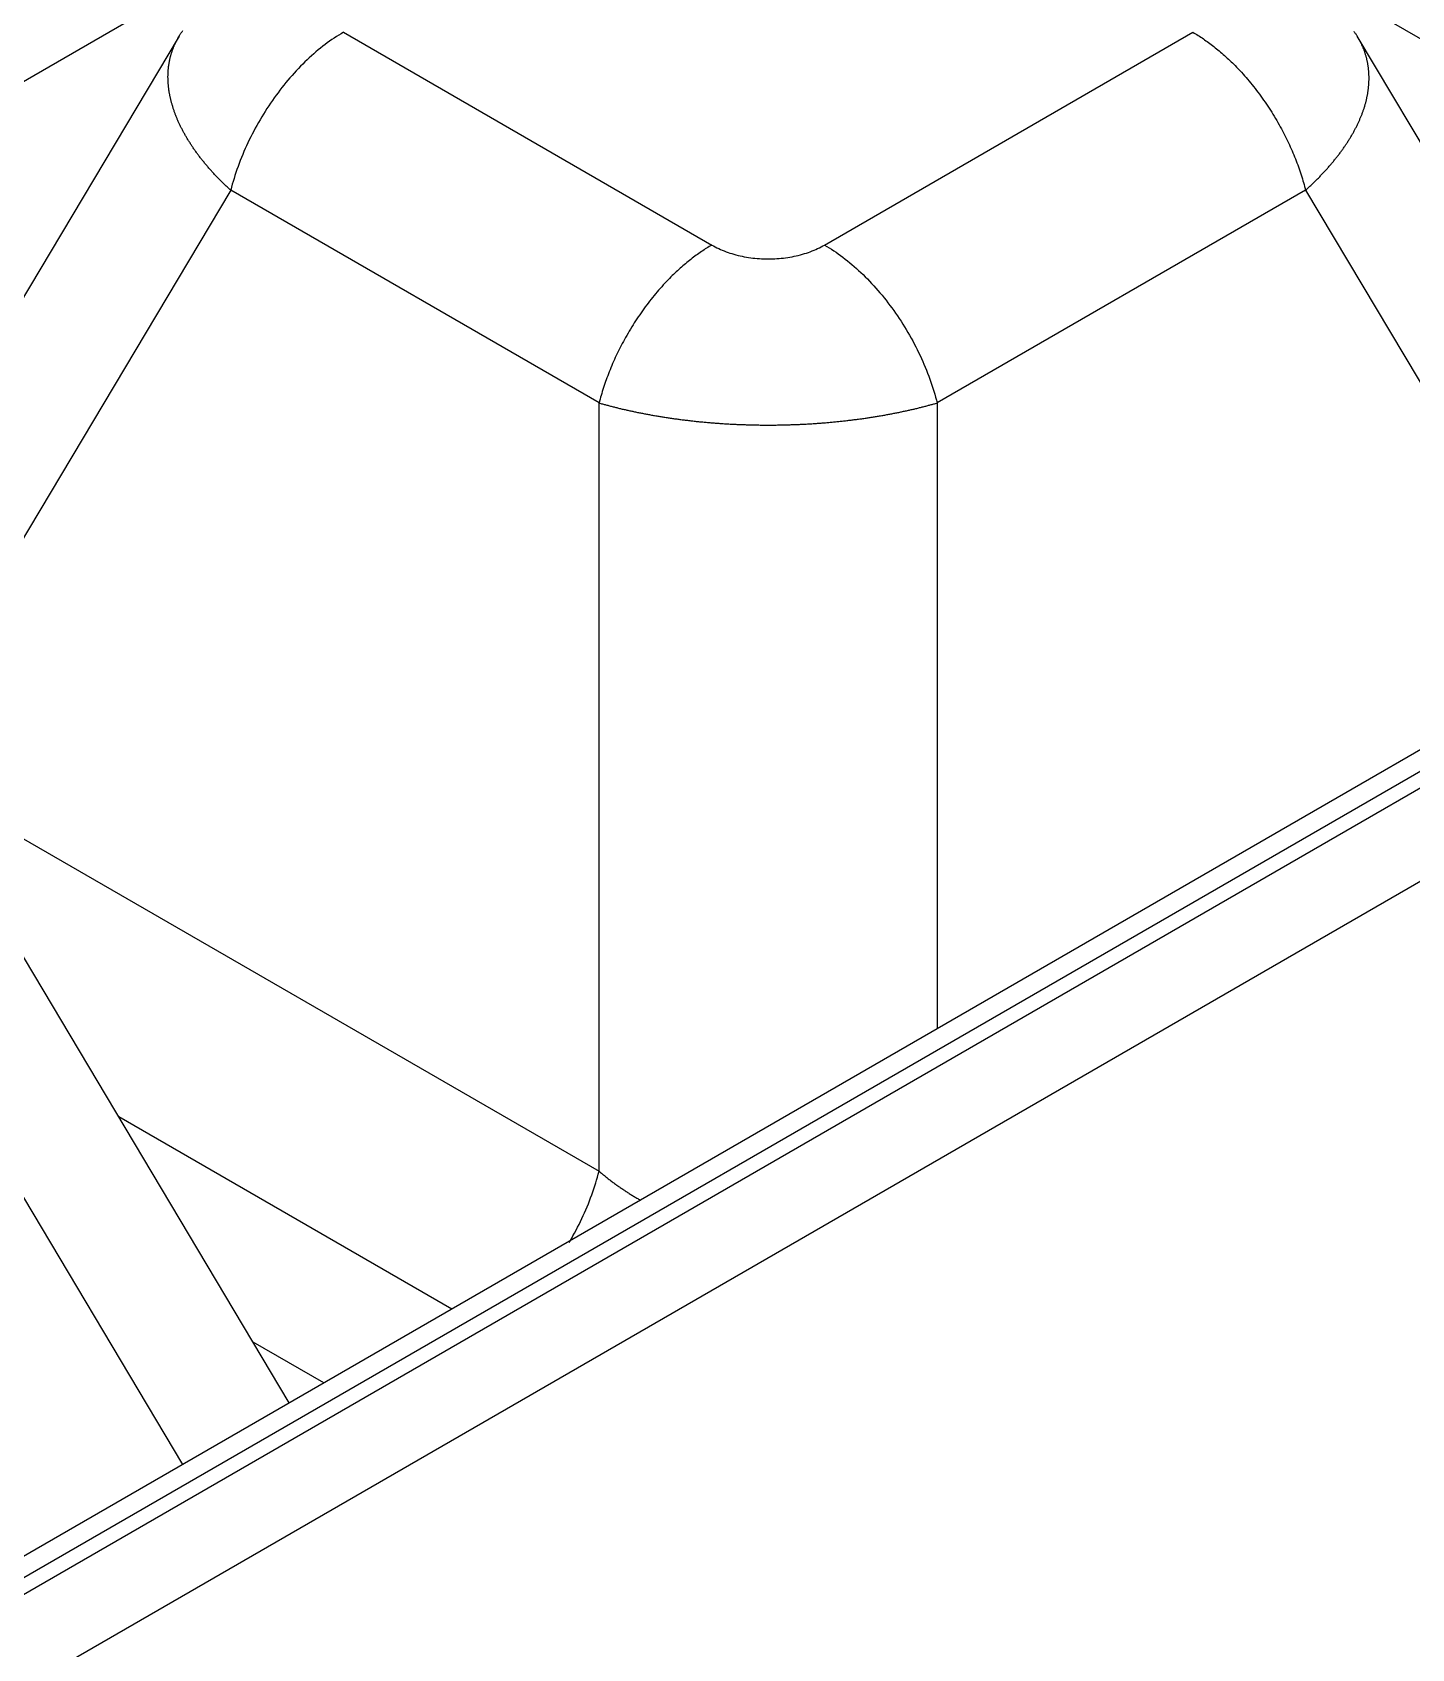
# Model space of a CAD drawing. Header units: millimetres. Extents: x -1286 to 291, y 5350 to 5880.
# Drawn here: x -797.91 to -781.47, y 5596.53 to 5615.8 of the extents above; entities that cross this region are included whole.
import ezdxf

# ---------------------------------------------------------------- set-up
doc = ezdxf.new("R2010")
doc.units = ezdxf.units.MM
doc.layers.add('粗实线层', color=7, linetype='Continuous', lineweight=35)

msp = doc.modelspace()

# ---------------------------------------------------------------- linework, layer by layer
at = {"layer": '粗实线层', "lineweight": 25}
for p, q in [((-824.56, 5640.661, 2078.952), (-774.02, 5611.481, 2078.952)), ((-803.823, 5611.861, 2078.952), (-795.367, 5616.742, 2078.952)), ((-794.202, 5615.796, 2078.952), (-789.81, 5613.26, 2078.952)), ((-788.466, 5613.26, 2078.952), (-784.074, 5615.796, 2078.952)), ((-796.162, 5615.75, 2078.952), (-800.405, 5608.634, 2078.952)), ((-778.147, 5609.098, 2078.952), (-782.115, 5615.75, 2078.952)), ((-767.335, 5615.085, 2078.952), (-824.895, 5581.853, 2078.952)), ((-824.723, 5581.754, 2078.952), (-767.164, 5614.986, 2078.952)), ((-767.666, 5615.149, 2078.952), (-824.67, 5582.238, 2078.952)), ((-766.639, 5614.174, 2078.952), (-823.376, 5581.417, 2078.952)), ((-795.546, 5613.913, 2078.952), (-799.609, 5607.1, 2078.952)), ((-791.154, 5611.377, 2078.952), (-795.546, 5613.913, 2078.952)), ((-782.73, 5613.913, 2078.952), (-787.122, 5611.377, 2078.952)), ((-782.73, 5613.913, 2078.952), (-779.42, 5608.363, 2078.952)), ((-791.154, 5602.219, 2078.952), (-791.154, 5611.377, 2078.952)), ((-787.122, 5611.377, 2078.952), (-787.122, 5603.916, 2078.952)), ((-799.609, 5607.1, 2078.952), (-791.154, 5602.219, 2078.952)), ((-794.848, 5599.456, 2078.952), (-798.815, 5606.108, 2078.952)), ((-799.43, 5604.271, 2078.952), (-796.12, 5598.721, 2078.952)), ((-792.91, 5600.574, 2078.952), (-796.882, 5602.867, 2078.952)), ((-794.436, 5599.693, 2078.952), (-795.28, 5600.181, 2078.952))]:
    msp.add_line(p, q, dxfattribs=at)
for centre, major_axis, start_param, end_param in [((-768.103, 5619.466, 2078.952), (101.531, 0), 5.605815, 8.437063), ((-763.839, 5614.543, 2078.952), (-87.342, 0), 0, 2.002312), ((-763.839, 5616.499, 2078.952), (-87.216, 0), 0.222033, 2.916833), ((-768.103, 5619.077, 2078.952), (102.032, 0), 3.464059, 5.38976)]:
    msp.add_ellipse(centre, major_axis=major_axis, ratio=0.57735, start_param=start_param, end_param=end_param, dxfattribs=at)
msp.add_ellipse((-763.839, 5617.004, 2078.952), major_axis=(-86.564, 0), ratio=0.57735, dxfattribs=at)
for points, knots in [([(-796.163, 5615.748, 2078.952), (-796.162, 5615.75, 2078.952), (-796.158, 5615.756, 2078.952), (-796.151, 5615.766, 2078.952), (-796.143, 5615.779, 2078.952), (-796.135, 5615.792, 2078.952), (-796.126, 5615.804, 2078.952), (-796.121, 5615.812, 2078.952), (-796.118, 5615.816, 2078.952)], [0, 0, 0, 0, 0.075101, 0.265782, 0.456473, 0.647174, 0.837886, 1, 1, 1, 1]), ([(-794.202, 5615.796, 2078.952), (-794.276, 5615.753, 2078.952), (-794.349, 5615.705, 2078.952), (-794.494, 5615.595, 2078.952), (-794.566, 5615.534, 2078.952), (-794.706, 5615.401, 2078.952), (-794.774, 5615.33, 2078.952), (-794.905, 5615.178, 2078.952), (-794.968, 5615.098, 2078.952), (-795.087, 5614.931, 2078.952), (-795.144, 5614.843, 2078.952), (-795.249, 5614.664, 2078.952), (-795.297, 5614.572, 2078.952), (-795.385, 5614.386, 2078.952), (-795.424, 5614.291, 2078.952), (-795.493, 5614.102, 2078.952), (-795.522, 5614.007, 2078.952), (-795.546, 5613.913, 2078.952)], [0, 0, 0, 0, 0.125, 0.125, 0.25, 0.25, 0.375, 0.375, 0.5, 0.5, 0.625, 0.625, 0.75, 0.75, 0.875, 0.875, 1, 1, 1, 1]), ([(-782.73, 5613.913, 2078.952), (-782.724, 5613.918, 2078.952), (-782.713, 5613.929, 2078.952), (-782.695, 5613.945, 2078.952), (-782.678, 5613.961, 2078.952), (-782.661, 5613.977, 2078.952), (-782.644, 5613.994, 2078.952), (-782.627, 5614.01, 2078.952), (-782.611, 5614.026, 2078.952), (-782.595, 5614.042, 2078.952), (-782.578, 5614.059, 2078.952), (-782.562, 5614.075, 2078.952), (-782.547, 5614.091, 2078.952), (-782.531, 5614.108, 2078.952), (-782.516, 5614.124, 2078.952), (-782.5, 5614.141, 2078.952), (-782.485, 5614.157, 2078.952), (-782.471, 5614.174, 2078.952), (-782.456, 5614.19, 2078.952), (-782.441, 5614.207, 2078.952), (-782.427, 5614.224, 2078.952), (-782.413, 5614.24, 2078.952), (-782.399, 5614.257, 2078.952), (-782.386, 5614.274, 2078.952), (-782.372, 5614.29, 2078.952), (-782.359, 5614.307, 2078.952), (-782.346, 5614.324, 2078.952), (-782.333, 5614.341, 2078.952), (-782.32, 5614.357, 2078.952), (-782.308, 5614.374, 2078.952), (-782.295, 5614.391, 2078.952), (-782.283, 5614.408, 2078.952), (-782.272, 5614.425, 2078.952), (-782.26, 5614.442, 2078.952), (-782.249, 5614.458, 2078.952), (-782.237, 5614.475, 2078.952), (-782.226, 5614.492, 2078.952), (-782.216, 5614.509, 2078.952), (-782.205, 5614.526, 2078.952), (-782.195, 5614.543, 2078.952), (-782.185, 5614.56, 2078.952), (-782.175, 5614.577, 2078.952), (-782.165, 5614.594, 2078.952), (-782.156, 5614.611, 2078.952), (-782.147, 5614.628, 2078.952), (-782.138, 5614.644, 2078.952), (-782.129, 5614.661, 2078.952), (-782.121, 5614.678, 2078.952), (-782.112, 5614.695, 2078.952), (-782.104, 5614.712, 2078.952), (-782.096, 5614.729, 2078.952), (-782.089, 5614.746, 2078.952), (-782.082, 5614.763, 2078.952), (-782.074, 5614.78, 2078.952), (-782.068, 5614.797, 2078.952), (-782.061, 5614.813, 2078.952), (-782.054, 5614.83, 2078.952), (-782.048, 5614.847, 2078.952), (-782.042, 5614.864, 2078.952), (-782.037, 5614.881, 2078.952), (-782.031, 5614.897, 2078.952), (-782.026, 5614.914, 2078.952), (-782.021, 5614.931, 2078.952), (-782.016, 5614.948, 2078.952), (-782.012, 5614.964, 2078.952), (-782.008, 5614.981, 2078.952), (-782.004, 5614.997, 2078.952), (-782, 5615.014, 2078.952), (-781.997, 5615.031, 2078.952), (-781.993, 5615.047, 2078.952), (-781.99, 5615.064, 2078.952), (-781.988, 5615.08, 2078.952), (-781.985, 5615.096, 2078.952), (-781.983, 5615.113, 2078.952), (-781.981, 5615.129, 2078.952), (-781.979, 5615.145, 2078.952), (-781.978, 5615.162, 2078.952), (-781.976, 5615.178, 2078.952), (-781.975, 5615.194, 2078.952), (-781.975, 5615.21, 2078.952), (-781.974, 5615.226, 2078.952), (-781.974, 5615.242, 2078.952), (-781.974, 5615.258, 2078.952), (-781.974, 5615.274, 2078.952), (-781.975, 5615.29, 2078.952), (-781.975, 5615.306, 2078.952), (-781.976, 5615.321, 2078.952), (-781.978, 5615.337, 2078.952), (-781.979, 5615.353, 2078.952), (-781.981, 5615.368, 2078.952), (-781.983, 5615.384, 2078.952), (-781.985, 5615.399, 2078.952), (-781.988, 5615.415, 2078.952), (-781.99, 5615.43, 2078.952), (-781.993, 5615.445, 2078.952), (-781.997, 5615.46, 2078.952), (-782, 5615.475, 2078.952), (-782.004, 5615.49, 2078.952), (-782.008, 5615.505, 2078.952), (-782.012, 5615.52, 2078.952), (-782.017, 5615.535, 2078.952), (-782.021, 5615.549, 2078.952), (-782.026, 5615.564, 2078.952), (-782.031, 5615.578, 2078.952), (-782.037, 5615.593, 2078.952), (-782.043, 5615.607, 2078.952), (-782.048, 5615.621, 2078.952), (-782.055, 5615.636, 2078.952), (-782.061, 5615.65, 2078.952), (-782.068, 5615.664, 2078.952), (-782.075, 5615.678, 2078.952), (-782.082, 5615.691, 2078.952), (-782.089, 5615.705, 2078.952), (-782.097, 5615.719, 2078.952), (-782.104, 5615.732, 2078.952), (-782.112, 5615.746, 2078.952), (-782.121, 5615.759, 2078.952), (-782.129, 5615.772, 2078.952), (-782.138, 5615.785, 2078.952), (-782.146, 5615.797, 2078.952), (-782.151, 5615.804, 2078.952), (-782.153, 5615.807, 2078.952)], [0, 0, 0, 0, 0.008369, 0.016738, 0.025109, 0.03348, 0.041852, 0.050226, 0.0586, 0.066975, 0.075351, 0.083727, 0.092105, 0.100484, 0.108863, 0.117244, 0.125626, 0.13401, 0.142395, 0.150781, 0.159168, 0.167556, 0.175946, 0.184336, 0.192728, 0.201121, 0.209515, 0.217909, 0.226305, 0.234702, 0.2431, 0.251499, 0.259899, 0.268301, 0.276703, 0.285107, 0.293513, 0.301919, 0.310328, 0.318738, 0.32715, 0.335564, 0.34398, 0.352399, 0.360819, 0.369242, 0.377667, 0.386093, 0.394522, 0.402952, 0.411384, 0.419817, 0.428251, 0.436687, 0.445124, 0.453563, 0.462002, 0.470443, 0.478884, 0.487327, 0.49577, 0.504215, 0.51266, 0.521106, 0.529553, 0.538001, 0.54645, 0.5549, 0.563351, 0.571803, 0.580256, 0.588709, 0.597164, 0.605619, 0.614075, 0.622531, 0.630988, 0.639445, 0.647902, 0.65636, 0.664817, 0.673275, 0.681733, 0.69019, 0.698648, 0.707105, 0.715562, 0.724018, 0.732474, 0.740929, 0.749384, 0.757838, 0.766291, 0.774744, 0.783195, 0.791646, 0.800096, 0.808545, 0.816993, 0.825441, 0.833888, 0.842333, 0.850778, 0.859222, 0.867665, 0.876107, 0.884548, 0.892988, 0.901427, 0.909864, 0.9183, 0.926734, 0.935167, 0.943598, 0.952028, 0.960455, 0.968881, 0.977304, 0.985726, 0.994145, 1, 1, 1, 1]), ([(-795.546, 5613.913, 2078.952), (-795.552, 5613.919, 2078.952), (-795.564, 5613.929, 2078.952), (-795.581, 5613.946, 2078.952), (-795.599, 5613.962, 2078.952), (-795.616, 5613.978, 2078.952), (-795.633, 5613.995, 2078.952), (-795.65, 5614.011, 2078.952), (-795.666, 5614.028, 2078.952), (-795.683, 5614.044, 2078.952), (-795.699, 5614.061, 2078.952), (-795.715, 5614.077, 2078.952), (-795.731, 5614.094, 2078.952), (-795.746, 5614.111, 2078.952), (-795.762, 5614.127, 2078.952), (-795.777, 5614.144, 2078.952), (-795.792, 5614.161, 2078.952), (-795.807, 5614.178, 2078.952), (-795.821, 5614.195, 2078.952), (-795.836, 5614.212, 2078.952), (-795.85, 5614.229, 2078.952), (-795.864, 5614.246, 2078.952), (-795.878, 5614.263, 2078.952), (-795.891, 5614.28, 2078.952), (-795.905, 5614.297, 2078.952), (-795.918, 5614.314, 2078.952), (-795.931, 5614.331, 2078.952), (-795.943, 5614.348, 2078.952), (-795.956, 5614.365, 2078.952), (-795.968, 5614.382, 2078.952), (-795.98, 5614.399, 2078.952), (-795.992, 5614.417, 2078.952), (-796.004, 5614.434, 2078.952), (-796.015, 5614.451, 2078.952), (-796.026, 5614.468, 2078.952), (-796.037, 5614.485, 2078.952), (-796.048, 5614.503, 2078.952), (-796.059, 5614.52, 2078.952), (-796.069, 5614.537, 2078.952), (-796.079, 5614.554, 2078.952), (-796.089, 5614.571, 2078.952), (-796.099, 5614.589, 2078.952), (-796.108, 5614.606, 2078.952), (-796.117, 5614.623, 2078.952), (-796.126, 5614.64, 2078.952), (-796.135, 5614.657, 2078.952), (-796.144, 5614.675, 2078.952), (-796.152, 5614.692, 2078.952), (-796.16, 5614.709, 2078.952), (-796.168, 5614.726, 2078.952), (-796.175, 5614.743, 2078.952), (-796.183, 5614.76, 2078.952), (-796.19, 5614.777, 2078.952), (-796.197, 5614.794, 2078.952), (-796.203, 5614.811, 2078.952), (-796.21, 5614.828, 2078.952), (-796.216, 5614.845, 2078.952), (-796.222, 5614.862, 2078.952), (-796.228, 5614.879, 2078.952), (-796.233, 5614.896, 2078.952), (-796.238, 5614.913, 2078.952), (-796.243, 5614.93, 2078.952), (-796.248, 5614.947, 2078.952), (-796.253, 5614.964, 2078.952), (-796.257, 5614.98, 2078.952), (-796.261, 5614.997, 2078.952), (-796.265, 5615.014, 2078.952), (-796.269, 5615.03, 2078.952), (-796.272, 5615.047, 2078.952), (-796.275, 5615.063, 2078.952), (-796.278, 5615.08, 2078.952), (-796.281, 5615.096, 2078.952), (-796.283, 5615.113, 2078.952), (-796.285, 5615.129, 2078.952), (-796.287, 5615.145, 2078.952), (-796.289, 5615.162, 2078.952), (-796.29, 5615.178, 2078.952), (-796.291, 5615.194, 2078.952), (-796.292, 5615.21, 2078.952), (-796.293, 5615.226, 2078.952), (-796.293, 5615.242, 2078.952), (-796.294, 5615.258, 2078.952), (-796.294, 5615.274, 2078.952), (-796.293, 5615.289, 2078.952), (-796.293, 5615.305, 2078.952), (-796.292, 5615.321, 2078.952), (-796.291, 5615.336, 2078.952), (-796.29, 5615.352, 2078.952), (-796.289, 5615.367, 2078.952), (-796.287, 5615.383, 2078.952), (-796.285, 5615.398, 2078.952), (-796.283, 5615.413, 2078.952), (-796.28, 5615.428, 2078.952), (-796.278, 5615.443, 2078.952), (-796.275, 5615.458, 2078.952), (-796.272, 5615.473, 2078.952), (-796.268, 5615.488, 2078.952), (-796.265, 5615.503, 2078.952), (-796.261, 5615.517, 2078.952), (-796.257, 5615.532, 2078.952), (-796.252, 5615.547, 2078.952), (-796.248, 5615.561, 2078.952), (-796.243, 5615.575, 2078.952), (-796.238, 5615.59, 2078.952), (-796.233, 5615.604, 2078.952), (-796.227, 5615.618, 2078.952), (-796.222, 5615.632, 2078.952), (-796.216, 5615.646, 2078.952), (-796.209, 5615.659, 2078.952), (-796.203, 5615.673, 2078.952), (-796.196, 5615.687, 2078.952), (-796.189, 5615.7, 2078.952), (-796.182, 5615.714, 2078.952), (-796.175, 5615.727, 2078.952), (-796.168, 5615.739, 2078.952), (-796.164, 5615.746, 2078.952), (-796.163, 5615.748, 2078.952)], [0, 0, 0, 0, 0.008846, 0.017691, 0.026534, 0.035376, 0.044217, 0.053056, 0.061894, 0.070731, 0.079567, 0.088401, 0.097234, 0.106066, 0.114897, 0.123727, 0.132555, 0.141382, 0.150208, 0.159033, 0.167857, 0.17668, 0.185502, 0.194322, 0.203142, 0.211961, 0.220778, 0.229595, 0.238411, 0.247225, 0.256039, 0.264852, 0.273664, 0.282475, 0.291285, 0.300094, 0.308903, 0.31771, 0.326517, 0.335323, 0.344128, 0.352933, 0.361737, 0.370539, 0.379342, 0.388143, 0.396944, 0.405744, 0.414544, 0.423343, 0.432141, 0.440939, 0.449736, 0.458532, 0.467328, 0.476124, 0.484919, 0.493713, 0.502507, 0.5113, 0.520093, 0.528886, 0.537678, 0.54647, 0.555261, 0.564052, 0.572842, 0.581632, 0.590422, 0.599212, 0.608001, 0.61679, 0.625578, 0.634367, 0.643155, 0.651943, 0.660731, 0.669518, 0.678306, 0.687093, 0.69588, 0.704667, 0.713454, 0.72224, 0.731027, 0.739814, 0.7486, 0.757387, 0.766173, 0.77496, 0.783746, 0.792533, 0.801319, 0.810106, 0.818893, 0.82768, 0.836467, 0.845254, 0.854041, 0.862829, 0.871616, 0.880404, 0.889192, 0.89798, 0.906769, 0.915558, 0.924347, 0.933136, 0.941926, 0.950715, 0.959506, 0.968296, 0.977087, 0.985879, 0.994671, 1, 1, 1, 1]), ([(-788.466, 5613.26, 2078.952), (-788.393, 5613.218, 2078.952), (-788.32, 5613.169, 2078.952), (-788.175, 5613.059, 2078.952), (-788.103, 5612.998, 2078.952), (-787.963, 5612.866, 2078.952), (-787.895, 5612.794, 2078.952), (-787.764, 5612.642, 2078.952), (-787.701, 5612.562, 2078.952), (-787.581, 5612.395, 2078.952), (-787.525, 5612.308, 2078.952), (-787.42, 5612.129, 2078.952), (-787.371, 5612.037, 2078.952), (-787.284, 5611.85, 2078.952), (-787.244, 5611.756, 2078.952), (-787.176, 5611.566, 2078.952), (-787.146, 5611.471, 2078.952), (-787.122, 5611.377, 2078.952)], [0, 0, 0, 0, 0.125, 0.125, 0.25, 0.25, 0.375, 0.375, 0.5, 0.5, 0.625, 0.625, 0.75, 0.75, 0.875, 0.875, 1, 1, 1, 1]), ([(-791.154, 5611.377, 2078.952), (-791.147, 5611.375, 2078.952), (-791.134, 5611.371, 2078.952), (-791.113, 5611.366, 2078.952), (-791.093, 5611.36, 2078.952), (-791.072, 5611.354, 2078.952), (-791.051, 5611.349, 2078.952), (-791.03, 5611.343, 2078.952), (-791.008, 5611.337, 2078.952), (-790.987, 5611.332, 2078.952), (-790.965, 5611.326, 2078.952), (-790.944, 5611.321, 2078.952), (-790.922, 5611.316, 2078.952), (-790.9, 5611.31, 2078.952), (-790.878, 5611.305, 2078.952), (-790.855, 5611.3, 2078.952), (-790.833, 5611.295, 2078.952), (-790.81, 5611.29, 2078.952), (-790.787, 5611.285, 2078.952), (-790.765, 5611.28, 2078.952), (-790.742, 5611.275, 2078.952), (-790.718, 5611.27, 2078.952), (-790.695, 5611.265, 2078.952), (-790.672, 5611.26, 2078.952), (-790.648, 5611.256, 2078.952), (-790.624, 5611.251, 2078.952), (-790.6, 5611.246, 2078.952), (-790.577, 5611.242, 2078.952), (-790.552, 5611.238, 2078.952), (-790.528, 5611.233, 2078.952), (-790.504, 5611.229, 2078.952), (-790.479, 5611.225, 2078.952), (-790.455, 5611.22, 2078.952), (-790.43, 5611.216, 2078.952), (-790.405, 5611.212, 2078.952), (-790.381, 5611.208, 2078.952), (-790.356, 5611.205, 2078.952), (-790.33, 5611.201, 2078.952), (-790.305, 5611.197, 2078.952), (-790.28, 5611.193, 2078.952), (-790.255, 5611.19, 2078.952), (-790.229, 5611.186, 2078.952), (-790.203, 5611.183, 2078.952), (-790.178, 5611.179, 2078.952), (-790.152, 5611.176, 2078.952), (-790.126, 5611.173, 2078.952), (-790.1, 5611.17, 2078.952), (-790.074, 5611.167, 2078.952), (-790.048, 5611.164, 2078.952), (-790.021, 5611.161, 2078.952), (-789.995, 5611.158, 2078.952), (-789.969, 5611.155, 2078.952), (-789.942, 5611.153, 2078.952), (-789.916, 5611.15, 2078.952), (-789.889, 5611.148, 2078.952), (-789.862, 5611.145, 2078.952), (-789.835, 5611.143, 2078.952), (-789.809, 5611.141, 2078.952), (-789.782, 5611.139, 2078.952), (-789.755, 5611.137, 2078.952), (-789.728, 5611.135, 2078.952), (-789.701, 5611.133, 2078.952), (-789.674, 5611.131, 2078.952), (-789.646, 5611.129, 2078.952), (-789.619, 5611.128, 2078.952), (-789.592, 5611.126, 2078.952), (-789.565, 5611.125, 2078.952), (-789.537, 5611.123, 2078.952), (-789.51, 5611.122, 2078.952), (-789.483, 5611.121, 2078.952), (-789.455, 5611.12, 2078.952), (-789.428, 5611.119, 2078.952), (-789.4, 5611.118, 2078.952), (-789.373, 5611.117, 2078.952), (-789.345, 5611.116, 2078.952), (-789.317, 5611.116, 2078.952), (-789.29, 5611.115, 2078.952), (-789.262, 5611.115, 2078.952), (-789.235, 5611.114, 2078.952), (-789.207, 5611.114, 2078.952), (-789.179, 5611.114, 2078.952), (-789.152, 5611.114, 2078.952), (-789.124, 5611.114, 2078.952), (-789.096, 5611.114, 2078.952), (-789.069, 5611.114, 2078.952), (-789.041, 5611.114, 2078.952), (-789.014, 5611.115, 2078.952), (-788.986, 5611.115, 2078.952), (-788.958, 5611.116, 2078.952), (-788.931, 5611.116, 2078.952), (-788.903, 5611.117, 2078.952), (-788.876, 5611.118, 2078.952), (-788.848, 5611.119, 2078.952), (-788.821, 5611.12, 2078.952), (-788.793, 5611.121, 2078.952), (-788.766, 5611.122, 2078.952), (-788.739, 5611.123, 2078.952), (-788.711, 5611.125, 2078.952), (-788.684, 5611.126, 2078.952), (-788.657, 5611.128, 2078.952), (-788.629, 5611.129, 2078.952), (-788.602, 5611.131, 2078.952), (-788.575, 5611.133, 2078.952), (-788.548, 5611.135, 2078.952), (-788.521, 5611.137, 2078.952), (-788.494, 5611.139, 2078.952), (-788.467, 5611.141, 2078.952), (-788.44, 5611.143, 2078.952), (-788.414, 5611.145, 2078.952), (-788.387, 5611.148, 2078.952), (-788.36, 5611.15, 2078.952), (-788.334, 5611.153, 2078.952), (-788.307, 5611.156, 2078.952), (-788.281, 5611.158, 2078.952), (-788.255, 5611.161, 2078.952), (-788.228, 5611.164, 2078.952), (-788.202, 5611.167, 2078.952), (-788.176, 5611.17, 2078.952), (-788.15, 5611.173, 2078.952), (-788.124, 5611.176, 2078.952), (-788.098, 5611.18, 2078.952), (-788.073, 5611.183, 2078.952), (-788.047, 5611.186, 2078.952), (-788.022, 5611.19, 2078.952), (-787.996, 5611.193, 2078.952), (-787.971, 5611.197, 2078.952), (-787.946, 5611.201, 2078.952), (-787.921, 5611.205, 2078.952), (-787.896, 5611.209, 2078.952), (-787.871, 5611.212, 2078.952), (-787.846, 5611.216, 2078.952), (-787.821, 5611.221, 2078.952), (-787.797, 5611.225, 2078.952), (-787.772, 5611.229, 2078.952), (-787.748, 5611.233, 2078.952), (-787.724, 5611.238, 2078.952), (-787.7, 5611.242, 2078.952), (-787.676, 5611.247, 2078.952), (-787.652, 5611.251, 2078.952), (-787.628, 5611.256, 2078.952), (-787.605, 5611.26, 2078.952), (-787.581, 5611.265, 2078.952), (-787.558, 5611.27, 2078.952), (-787.535, 5611.275, 2078.952), (-787.512, 5611.28, 2078.952), (-787.489, 5611.285, 2078.952), (-787.466, 5611.29, 2078.952), (-787.443, 5611.295, 2078.952), (-787.421, 5611.3, 2078.952), (-787.399, 5611.305, 2078.952), (-787.376, 5611.31, 2078.952), (-787.354, 5611.316, 2078.952), (-787.333, 5611.321, 2078.952), (-787.311, 5611.326, 2078.952), (-787.289, 5611.332, 2078.952), (-787.268, 5611.337, 2078.952), (-787.247, 5611.343, 2078.952), (-787.225, 5611.349, 2078.952), (-787.205, 5611.354, 2078.952), (-787.184, 5611.36, 2078.952), (-787.163, 5611.366, 2078.952), (-787.143, 5611.371, 2078.952), (-787.129, 5611.375, 2078.952), (-787.122, 5611.377, 2078.952)], [0, 0, 0, 0, 0.006177, 0.012354, 0.018532, 0.024711, 0.030891, 0.037071, 0.043252, 0.049434, 0.055616, 0.061799, 0.067982, 0.074166, 0.080351, 0.086537, 0.092724, 0.098912, 0.105101, 0.11129, 0.117481, 0.123672, 0.129864, 0.136058, 0.142251, 0.148446, 0.154641, 0.160838, 0.167034, 0.173232, 0.179431, 0.18563, 0.19183, 0.198031, 0.204233, 0.210436, 0.21664, 0.222845, 0.229051, 0.235259, 0.241468, 0.247678, 0.25389, 0.260103, 0.266319, 0.272535, 0.278754, 0.284973, 0.291194, 0.297416, 0.30364, 0.309864, 0.31609, 0.322316, 0.328543, 0.334772, 0.341001, 0.347231, 0.353461, 0.359693, 0.365925, 0.372158, 0.378391, 0.384625, 0.39086, 0.397095, 0.403332, 0.409568, 0.415806, 0.422044, 0.428283, 0.434523, 0.440763, 0.447004, 0.453245, 0.459486, 0.465728, 0.47197, 0.478212, 0.484455, 0.490697, 0.49694, 0.503183, 0.509425, 0.515668, 0.52191, 0.528152, 0.534393, 0.540634, 0.546875, 0.553116, 0.559355, 0.565595, 0.571833, 0.578071, 0.584309, 0.590546, 0.596782, 0.603018, 0.609253, 0.615487, 0.621721, 0.627954, 0.634187, 0.640418, 0.64665, 0.65288, 0.659109, 0.665338, 0.671565, 0.677791, 0.684017, 0.690241, 0.696464, 0.702686, 0.708906, 0.715125, 0.721342, 0.727558, 0.733772, 0.739985, 0.746196, 0.752405, 0.758614, 0.764821, 0.771027, 0.777231, 0.783435, 0.789638, 0.79584, 0.802041, 0.808241, 0.81444, 0.820639, 0.826837, 0.833033, 0.839229, 0.845424, 0.851618, 0.857812, 0.864004, 0.870196, 0.876386, 0.882575, 0.888763, 0.894951, 0.901137, 0.907322, 0.913506, 0.91969, 0.925872, 0.932054, 0.938235, 0.944415, 0.950595, 0.956774, 0.962951, 0.969128, 0.975305, 0.98148, 0.987654, 0.993828, 1, 1, 1, 1]), ([(-791.509, 5601.369, 2078.952), (-791.507, 5601.372, 2078.952), (-791.506, 5601.375, 2078.952), (-791.451, 5601.468, 2078.952), (-791.403, 5601.56, 2078.952), (-791.315, 5601.746, 2078.952), (-791.276, 5601.841, 2078.952), (-791.207, 5602.03, 2078.952), (-791.178, 5602.125, 2078.952), (-791.154, 5602.219, 2078.952)], [0, 0, 0, 0, 0.011166, 0.011166, 0.340777, 0.340777, 0.670389, 0.670389, 1, 1, 1, 1]), ([(-791.154, 5602.219, 2078.952), (-791.148, 5602.214, 2078.952), (-791.136, 5602.203, 2078.952), (-791.118, 5602.188, 2078.952), (-791.1, 5602.173, 2078.952), (-791.081, 5602.158, 2078.952), (-791.063, 5602.143, 2078.952), (-791.044, 5602.128, 2078.952), (-791.025, 5602.114, 2078.952), (-791.007, 5602.099, 2078.952), (-790.988, 5602.085, 2078.952), (-790.969, 5602.071, 2078.952), (-790.95, 5602.057, 2078.952), (-790.931, 5602.044, 2078.952), (-790.911, 5602.03, 2078.952), (-790.892, 5602.017, 2078.952), (-790.872, 5602.003, 2078.952), (-790.853, 5601.99, 2078.952), (-790.833, 5601.977, 2078.952), (-790.814, 5601.965, 2078.952), (-790.794, 5601.952, 2078.952), (-790.774, 5601.94, 2078.952), (-790.754, 5601.927, 2078.952), (-790.734, 5601.915, 2078.952), (-790.714, 5601.903, 2078.952), (-790.694, 5601.892, 2078.952), (-790.676, 5601.881, 2078.952), (-790.664, 5601.875, 2078.952), (-790.66, 5601.872, 2078.952)], [0, 0, 0, 0, 0.040475, 0.080822, 0.121042, 0.161135, 0.201102, 0.240945, 0.280663, 0.320257, 0.359728, 0.399076, 0.438303, 0.477408, 0.516393, 0.555259, 0.594005, 0.632633, 0.671144, 0.709538, 0.747815, 0.785978, 0.824025, 0.861959, 0.89978, 0.937489, 0.975086, 1, 1, 1, 1])]:
    msp.add_open_spline(points, degree=3, knots=knots, dxfattribs=at)
for points in [[(-784.074, 5615.796, 2078.952), (-783.446, 5615.433, 2078.952), (-782.935, 5614.717, 2078.952), (-782.73, 5613.913, 2078.952)], [(-789.81, 5613.26, 2078.952), (-790.438, 5612.897, 2078.952), (-790.949, 5612.181, 2078.952), (-791.154, 5611.377, 2078.952)]]:
    msp.add_rational_spline(points, [1.10246344043, 0.965844453474, 0.965845519864, 1.1024666396], degree=3, dxfattribs=at)
msp.add_open_spline([(-789.81, 5613.26, 2078.952), (-789.757, 5613.229, 2078.952), (-789.644, 5613.177, 2078.952), (-789.45, 5613.121, 2078.952), (-789.244, 5613.093, 2078.952), (-789.033, 5613.093, 2078.952), (-788.826, 5613.121, 2078.952), (-788.632, 5613.177, 2078.952), (-788.519, 5613.229, 2078.952), (-788.466, 5613.26, 2078.952)], degree=3, dxfattribs=at)

doc.saveas('drawing.dxf')
